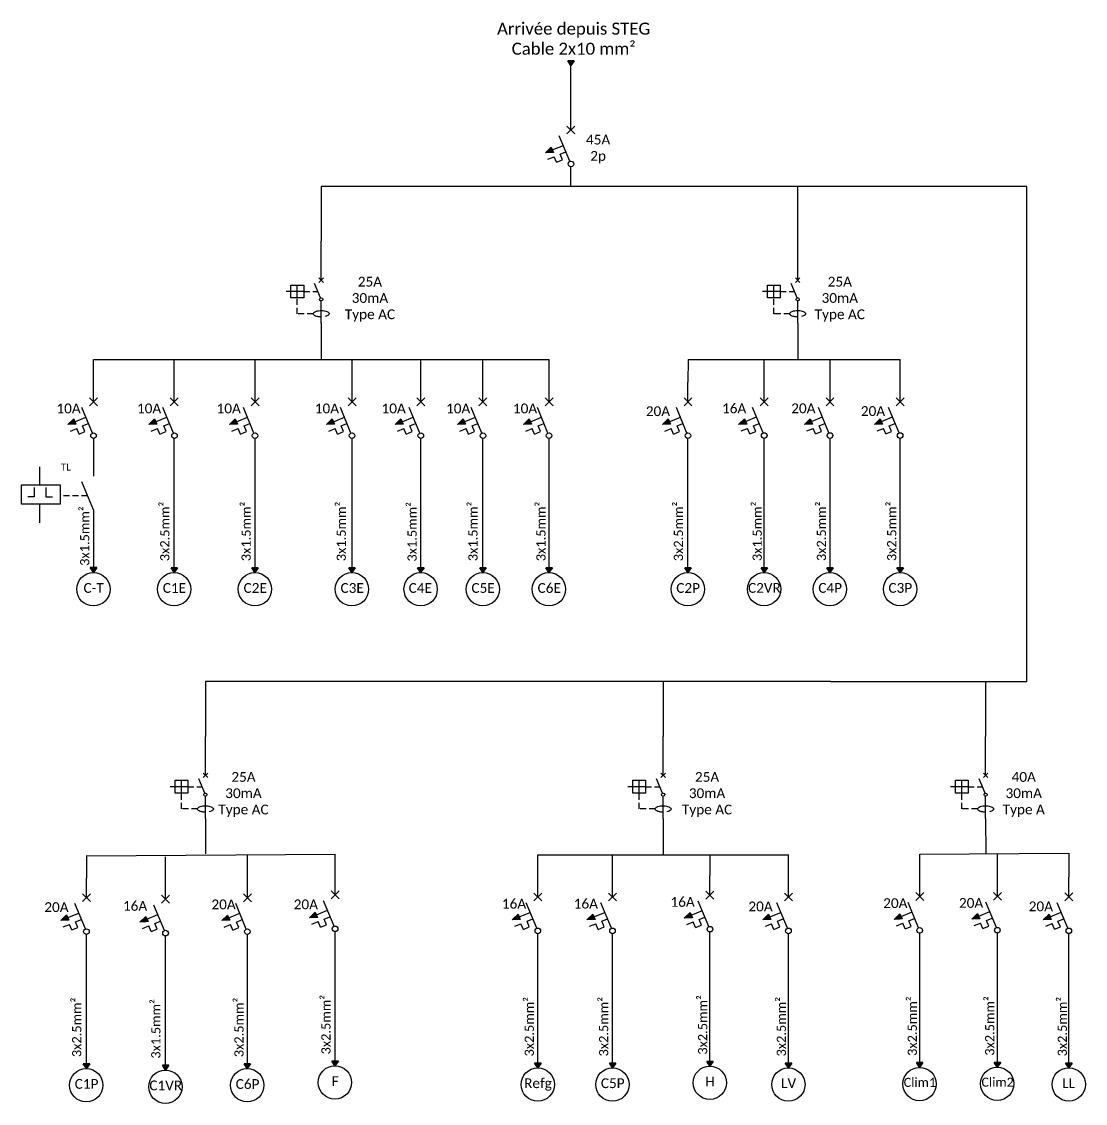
# Model space of a CAD drawing. Header units: millimetres. Extents: x -867 to 700, y 113 to 416.
# Drawn here: x 434.6 to 699.7, y 112.9 to 382.5 of the extents above; entities that cross this region are included whole.
import ezdxf

# ---------------------------------------------------------------- set-up
doc = ezdxf.new("R2010")
doc.units = ezdxf.units.MM
doc.header["$LTSCALE"] = 6
doc.linetypes.add('HIDDEN', pattern=[0.375, 0.25, -0.125])
doc.layers.add('07', color=7, linetype='Continuous')
doc.layers.add('SYMBOLES', color=7, linetype='Continuous')
doc.styles.add('style1', font='calibri.ttf')

# ---------------------------------------------------------------- blocks, each defined once
blk = doc.blocks.new('*U110')
at = {"layer": 'SYMBOLES', "linetype": 'Continuous'}
for p, q in [((3229.1776, 1069.7375), (3229.1998, 1069.7473)), ((3229.2016, 1069.7128), (3229.1776, 1069.7375)), ((3229.1998, 1069.7473), (3229.2003, 1069.7375)), ((3229.2003, 1069.7375), (3229.2016, 1069.7128))]:
    blk.add_line(p, q, dxfattribs=at)
at = {"layer": 'SYMBOLES', "linetype": 'Continuous', "extrusion": (0, 0, -1)}
for points in [[(-3229.1998, 1069.7473), (-3229.2003, 1069.7375), (-3229.1776, 1069.7375)], [(-3229.1776, 1069.7375), (-3229.2003, 1069.7375), (-3229.2016, 1069.7128)]]:
    blk.add_solid(points, dxfattribs=at)
blk = doc.blocks.new('*U108')
at = {"layer": 'SYMBOLES', "linetype": 'Continuous'}
for p, q in [((3229.1776, 1069.7375), (3229.1998, 1069.7473)), ((3229.2016, 1069.7128), (3229.1776, 1069.7375)), ((3229.1998, 1069.7473), (3229.2003, 1069.7375)), ((3229.2003, 1069.7375), (3229.2016, 1069.7128))]:
    blk.add_line(p, q, dxfattribs=at)
at = {"layer": 'SYMBOLES', "linetype": 'Continuous', "extrusion": (0, 0, -1)}
for points in [[(-3229.1998, 1069.7473), (-3229.2003, 1069.7375), (-3229.1776, 1069.7375)], [(-3229.1776, 1069.7375), (-3229.2003, 1069.7375), (-3229.2016, 1069.7128)]]:
    blk.add_solid(points, dxfattribs=at)

msp = doc.modelspace()

# ---------------------------------------------------------------- hatches: boundary and pattern name
at = {"layer": '07'}
h = msp.add_hatch(color=256, dxfattribs=at)
h.dxf.hatch_style = 1
h.paths.add_polyline_path([(572.35, 372.72), (570.74, 372.72), (571.51, 371.53)])
h = msp.add_hatch(color=256, dxfattribs=at)
h.dxf.hatch_style = 1
h.paths.add_polyline_path([(452.51, 245.22), (453.36, 246.41), (451.75, 246.41)])
h = msp.add_hatch(color=256, dxfattribs=at)
h.dxf.hatch_style = 1
h.paths.add_polyline_path([(472.64, 245.16), (473.48, 246.34), (471.87, 246.34)])
h = msp.add_hatch(color=256, dxfattribs=at)
h.dxf.hatch_style = 1
h.paths.add_polyline_path([(492.77, 245.16), (493.61, 246.34), (492, 246.34)])
h = msp.add_hatch(color=256, dxfattribs=at)
h.dxf.hatch_style = 1
h.paths.add_polyline_path([(516.93, 245.16), (517.78, 246.34), (516.17, 246.34)])
h = msp.add_hatch(color=256, dxfattribs=at)
h.dxf.hatch_style = 1
h.paths.add_polyline_path([(534.06, 245.16), (534.91, 246.34), (533.29, 246.34)])
h = msp.add_hatch(color=256, dxfattribs=at)
h.dxf.hatch_style = 1
h.paths.add_polyline_path([(549.55, 245.16), (550.4, 246.34), (548.79, 246.34)])
h = msp.add_hatch(color=256, dxfattribs=at)
h.dxf.hatch_style = 1
h.paths.add_polyline_path([(566.03, 245.16), (566.88, 246.34), (565.27, 246.34)])
h = msp.add_hatch(color=256, dxfattribs=at)
h.dxf.hatch_style = 1
h.paths.add_polyline_path([(600.64, 245.16), (601.49, 246.34), (599.87, 246.34)])
h = msp.add_hatch(color=256, dxfattribs=at)
h.dxf.hatch_style = 1
h.paths.add_polyline_path([(619.64, 245.18), (620.48, 246.37), (618.87, 246.37)])
h = msp.add_hatch(color=256, dxfattribs=at)
h.dxf.hatch_style = 1
h.paths.add_polyline_path([(636.04, 245.18), (636.88, 246.37), (635.27, 246.37)])
h = msp.add_hatch(color=256, dxfattribs=at)
h.dxf.hatch_style = 1
h.paths.add_polyline_path([(653.51, 245.18), (654.36, 246.37), (652.74, 246.37)])
h = msp.add_hatch(color=256, dxfattribs=at)
h.dxf.hatch_style = 1
h.paths.add_polyline_path([(450.76, 121.56), (451.6, 122.74), (449.99, 122.74)])
h = msp.add_hatch(color=256, dxfattribs=at)
h.dxf.hatch_style = 1
h.paths.add_polyline_path([(470.47, 121.18), (471.31, 122.37), (469.7, 122.37)])
h = msp.add_hatch(color=256, dxfattribs=at)
h.dxf.hatch_style = 1
h.paths.add_polyline_path([(490.86, 121.53), (491.7, 122.72), (490.09, 122.72)])
h = msp.add_hatch(color=256, dxfattribs=at)
h.dxf.hatch_style = 1
h.paths.add_polyline_path([(512.71, 122.24), (513.56, 123.43), (511.94, 123.43)])
h = msp.add_hatch(color=256, dxfattribs=at)
h.dxf.hatch_style = 1
h.paths.add_polyline_path([(563.23, 121.72), (564.07, 122.91), (562.46, 122.91)])
h = msp.add_hatch(color=256, dxfattribs=at)
h.dxf.hatch_style = 1
h.paths.add_polyline_path([(581.85, 121.72), (582.69, 122.91), (581.08, 122.91)])
h = msp.add_hatch(color=256, dxfattribs=at)
h.dxf.hatch_style = 1
h.paths.add_polyline_path([(606.11, 122.17), (606.96, 123.35), (605.35, 123.35)])
h = msp.add_hatch(color=256, dxfattribs=at)
h.dxf.hatch_style = 1
h.paths.add_polyline_path([(625.68, 121.72), (626.52, 122.91), (624.91, 122.91)])
h = msp.add_hatch(color=256, dxfattribs=at)
h.dxf.hatch_style = 1
h.paths.add_polyline_path([(658.39, 121.85), (659.23, 123.04), (657.62, 123.04)])
h = msp.add_hatch(color=256, dxfattribs=at)
h.dxf.hatch_style = 1
h.paths.add_polyline_path([(677.75, 121.9), (678.59, 123.09), (676.98, 123.09)])
h = msp.add_hatch(color=256, dxfattribs=at)
h.dxf.hatch_style = 1
h.paths.add_polyline_path([(695.54, 121.75), (696.39, 122.93), (694.78, 122.93)])

# ---------------------------------------------------------------- linework, layer by layer
for p, q in [((572.35, 372.72), (570.74, 372.72)), ((571.51, 371.53), (570.74, 372.72)), ((571.51, 372.72), (572.35, 372.72)), ((572.35, 372.72), (571.51, 371.53)), ((571.51, 360.36), (571.51, 371.53)), ((577.78, 341.43), (509.29, 341.43)), ((509.29, 341.43), (509.29, 327.75)), ((612.21, 341.43), (577.78, 341.43)), ((628.01, 327.75), (628.01, 341.43)), ((509.29, 307.3), (509.3, 301.05)), ((628.01, 307.3), (628.02, 301.05)), ((509.3, 301.05), (509.3, 298.27)), ((628.02, 301.05), (628.02, 298.27)), ((452.54, 298.27), (566.06, 298.27)), ((452.54, 292.63), (452.54, 298.27)), ((472.66, 292.63), (472.66, 298.27)), ((492.79, 292.63), (492.79, 298.27)), ((516.96, 292.63), (516.96, 298.27)), ((534.09, 292.63), (534.09, 298.27)), ((549.58, 292.63), (549.58, 298.27)), ((566.06, 292.63), (566.06, 298.27)), ((600.68, 298.27), (600.67, 292.63)), ((600.68, 298.27), (653.54, 298.27)), ((619.67, 292.65), (619.67, 298.29)), ((636.06, 292.65), (636.06, 298.29)), ((653.54, 292.65), (653.54, 298.29)), ((452.54, 278.59), (452.54, 269.22)), ((439.12, 271.51), (439.12, 267.04)), ((437.74, 266.35), (437.74, 264.03)), ((440.68, 266.35), (440.68, 264.03)), ((437.74, 264.03), (436.18, 264.03)), ((439.12, 262.21), (439.12, 257.54)), ((440.68, 264.03), (442.33, 264.03)), ((452.54, 260.78), (452.54, 246.42)), ((453.36, 246.41), (451.75, 246.41)), ((452.51, 245.22), (451.75, 246.41)), ((452.51, 246.41), (453.36, 246.41)), ((453.36, 246.41), (452.51, 245.22)), ((473.48, 246.34), (471.87, 246.34)), ((472.64, 245.16), (471.87, 246.34)), ((472.64, 246.34), (473.48, 246.34)), ((473.48, 246.34), (472.64, 245.16)), ((493.61, 246.34), (492, 246.34)), ((492.77, 245.16), (492, 246.34)), ((492.77, 246.34), (493.61, 246.34)), ((493.61, 246.34), (492.77, 245.16)), ((517.78, 246.34), (516.17, 246.34)), ((516.93, 245.16), (516.17, 246.34)), ((516.93, 246.34), (517.78, 246.34)), ((517.78, 246.34), (516.93, 245.16)), ((534.91, 246.34), (533.29, 246.34)), ((534.06, 245.16), (533.29, 246.34)), ((534.06, 246.34), (534.91, 246.34)), ((534.91, 246.34), (534.06, 245.16)), ((550.4, 246.34), (548.79, 246.34)), ((549.55, 245.16), (548.79, 246.34)), ((549.55, 246.34), (550.4, 246.34)), ((550.4, 246.34), (549.55, 245.16)), ((566.88, 246.34), (565.27, 246.34)), ((566.03, 245.16), (565.27, 246.34)), ((566.03, 246.34), (566.88, 246.34)), ((566.88, 246.34), (566.03, 245.16)), ((601.49, 246.34), (599.87, 246.34)), ((600.64, 245.16), (599.87, 246.34)), ((600.64, 246.34), (601.49, 246.34)), ((601.49, 246.34), (600.64, 245.16)), ((620.48, 246.37), (618.87, 246.37)), ((619.64, 245.18), (618.87, 246.37)), ((619.64, 246.37), (620.48, 246.37)), ((620.48, 246.37), (619.64, 245.18)), ((636.88, 246.37), (635.27, 246.37)), ((636.04, 245.18), (635.27, 246.37)), ((636.04, 246.37), (636.88, 246.37)), ((636.88, 246.37), (636.04, 245.18)), ((654.36, 246.37), (652.74, 246.37)), ((653.51, 245.18), (652.74, 246.37)), ((653.51, 246.37), (654.36, 246.37)), ((654.36, 246.37), (653.51, 245.18)), ((480.42, 218), (480.42, 204.32)), ((594.47, 218), (594.47, 204.32)), ((674.84, 218), (674.84, 204.32)), ((480.42, 183.86), (480.44, 177.62)), ((594.47, 183.86), (594.48, 177.62)), ((674.84, 183.86), (674.91, 175.09)), ((480.44, 177.62), (480.43, 175.11)), ((594.48, 177.62), (594.48, 174.84)), ((658.41, 174.96), (695.59, 175.26)), ((695.59, 175.26), (695.57, 169.22)), ((450.8, 174.67), (450.78, 169.03)), ((450.8, 174.6), (512.74, 174.99)), ((470.49, 168.65), (470.49, 174.29)), ((490.89, 169), (490.89, 174.64)), ((512.74, 169.71), (512.74, 174.99)), ((563.26, 174.84), (625.71, 174.84)), ((563.26, 169.2), (563.26, 174.84)), ((581.87, 169.2), (581.87, 174.84)), ((606.15, 174.84), (606.14, 169.64)), ((625.71, 169.2), (625.71, 174.84)), ((658.41, 169.32), (658.41, 174.96)), ((677.77, 169.37), (677.77, 175.01)), ((451.6, 122.74), (449.99, 122.74)), ((450.76, 121.56), (449.99, 122.74)), ((450.76, 122.74), (451.6, 122.74)), ((451.6, 122.74), (450.76, 121.56)), ((471.31, 122.37), (469.7, 122.37)), ((470.47, 121.18), (469.7, 122.37)), ((470.47, 122.37), (471.31, 122.37)), ((471.31, 122.37), (470.47, 121.18)), ((491.7, 122.72), (490.09, 122.72)), ((490.86, 121.53), (490.09, 122.72)), ((490.86, 122.72), (491.7, 122.72)), ((491.7, 122.72), (490.86, 121.53)), ((513.56, 123.43), (511.94, 123.43)), ((512.71, 122.24), (511.94, 123.43)), ((512.71, 123.43), (513.56, 123.43)), ((513.56, 123.43), (512.71, 122.24)), ((564.07, 122.91), (562.46, 122.91)), ((563.23, 121.72), (562.46, 122.91)), ((563.23, 122.91), (564.07, 122.91)), ((564.07, 122.91), (563.23, 121.72)), ((582.69, 122.91), (581.08, 122.91)), ((581.85, 121.72), (581.08, 122.91)), ((581.85, 122.91), (582.69, 122.91)), ((582.69, 122.91), (581.85, 121.72)), ((606.96, 123.35), (605.35, 123.35)), ((606.11, 122.17), (605.35, 123.35)), ((606.11, 123.35), (606.96, 123.35)), ((606.96, 123.35), (606.11, 122.17)), ((626.52, 122.91), (624.91, 122.91)), ((625.68, 121.72), (624.91, 122.91)), ((625.68, 122.91), (626.52, 122.91)), ((626.52, 122.91), (625.68, 121.72)), ((659.23, 123.04), (657.62, 123.04)), ((658.39, 121.85), (657.62, 123.04)), ((658.39, 123.04), (659.23, 123.04)), ((659.23, 123.04), (658.39, 121.85)), ((678.59, 123.09), (676.98, 123.09)), ((677.75, 121.9), (676.98, 123.09)), ((677.75, 123.09), (678.59, 123.09)), ((678.59, 123.09), (677.75, 121.9)), ((696.39, 122.93), (694.78, 122.93)), ((695.54, 121.75), (694.78, 122.93)), ((695.54, 122.93), (696.39, 122.93)), ((696.39, 122.93), (695.54, 121.75))]:
    msp.add_line(p, q, dxfattribs=at)
for points in [[(636.2, 218), (685.09, 218), (685.09, 341.43), (612.21, 341.43)], [(636.2, 218), (480.42, 218)]]:
    msp.add_lwpolyline(points, dxfattribs=at)
msp.add_lwpolyline([(434.64, 267.04), (444.26, 267.04), (444.26, 262.21), (434.64, 262.21)], close=True, dxfattribs=at)
for centre in [(452.51, 241.01), (472.63, 241), (492.76, 241), (516.93, 241), (534.06, 241), (549.55, 241), (566.03, 241), (600.64, 241), (619.64, 241.03), (636.03, 241.03), (653.51, 241.03), (450.75, 117.4), (490.86, 117.38), (512.71, 118.09), (563.23, 117.57), (581.84, 117.57), (606.11, 118.01), (625.68, 117.57), (658.38, 117.7), (677.74, 117.75), (695.54, 117.6), (470.46, 117.03)]:
    msp.add_circle(centre, 4.15, dxfattribs=at)
at = {"layer": 'SYMBOLES'}
for p, q in [((571.51, 355.47), (571.51, 360.36)), ((572.5, 354.48), (570.52, 356.46)), ((570.52, 354.48), (572.5, 356.46)), ((571.24, 347.67), (568.61, 354.01)), ((565.13, 349.78), (566.57, 351.18)), ((566.57, 351.18), (567.14, 349.88)), ((566.86, 350.51), (569.62, 351.65)), ((567.14, 349.88), (565.13, 349.78)), ((565.75, 348.17), (567.32, 348.82)), ((567.9, 347.42), (567.32, 348.82)), ((567.9, 347.42), (569.39, 348.04)), ((568.81, 349.44), (570.23, 350.03)), ((569.39, 348.04), (568.81, 349.44)), ((571.51, 341.43), (571.51, 346.33)), ((509.29, 318.06), (509.29, 327.75)), ((628.01, 318.06), (628.01, 327.75)), ((508.72, 317.5), (509.85, 318.62)), ((509.85, 317.5), (508.72, 318.62)), ((627.45, 317.5), (628.57, 318.62)), ((628.57, 317.5), (627.45, 318.62)), ((501.73, 313.65), (501.73, 316.83)), ((501.73, 316.83), (504.91, 316.83)), ((503.32, 313.65), (503.32, 316.83)), ((504.91, 316.83), (504.91, 313.65)), ((509.13, 313.62), (507.64, 317.23)), ((620.46, 313.65), (620.46, 316.83)), ((620.46, 316.83), (623.64, 316.83)), ((622.05, 313.65), (622.05, 316.83)), ((623.64, 316.83), (623.64, 313.65)), ((627.86, 313.62), (626.36, 317.23)), ((501.73, 315.24), (500.54, 315.24)), ((504.91, 315.24), (501.73, 315.24)), ((504.91, 313.65), (501.73, 313.65)), ((509.29, 307.3), (509.29, 312.86)), ((620.46, 315.24), (619.26, 315.24)), ((623.64, 315.24), (620.46, 315.24)), ((623.64, 313.65), (620.46, 313.65)), ((628.01, 307.3), (628.01, 312.86)), ((507.47, 309.99), (507.67, 310.13)), ((507.67, 310.13), (507.94, 310.27)), ((507.94, 310.27), (508.28, 310.37)), ((508.28, 310.37), (508.61, 310.43)), ((508.61, 310.43), (509.03, 310.47)), ((509.03, 310.47), (509.29, 310.46)), ((509.29, 310.46), (509.59, 310.47)), ((509.59, 310.47), (509.8, 310.45)), ((509.8, 310.45), (510.13, 310.4)), ((510.13, 310.4), (510.41, 310.34)), ((510.41, 310.34), (510.69, 310.24)), ((510.69, 310.24), (510.9, 310.14)), ((510.9, 310.14), (511.09, 310.01)), ((626.19, 309.99), (626.39, 310.13)), ((626.39, 310.13), (626.66, 310.27)), ((626.66, 310.27), (627, 310.37)), ((627, 310.37), (627.33, 310.43)), ((627.33, 310.43), (627.75, 310.47)), ((627.75, 310.47), (628.01, 310.46)), ((628.01, 310.46), (628.31, 310.47)), ((628.31, 310.47), (628.52, 310.45)), ((628.52, 310.45), (628.85, 310.4)), ((628.85, 310.4), (629.14, 310.34)), ((629.14, 310.34), (629.41, 310.24)), ((629.41, 310.24), (629.62, 310.14)), ((629.62, 310.14), (629.81, 310.01)), ((507.3, 309.68), (507.33, 309.84)), ((507.34, 309.51), (507.3, 309.68)), ((507.33, 309.84), (507.47, 309.99)), ((507.46, 309.37), (507.34, 309.51)), ((507.58, 309.28), (507.46, 309.37)), ((507.74, 309.19), (507.58, 309.28)), ((507.95, 309.09), (507.74, 309.19)), ((508.15, 309.03), (507.95, 309.09)), ((508.38, 308.97), (508.15, 309.03)), ((508.59, 308.94), (508.38, 308.97)), ((508.75, 308.91), (508.59, 308.94)), ((508.91, 308.9), (508.75, 308.91)), ((509.13, 308.89), (508.91, 308.9)), ((510.52, 309.06), (510.23, 308.98)), ((510.71, 309.13), (510.52, 309.06)), ((510.9, 309.22), (510.71, 309.13)), ((511.1, 309.36), (510.9, 309.22)), ((511.09, 310.01), (511.23, 309.85)), ((511.21, 309.48), (511.1, 309.36)), ((511.27, 309.62), (511.21, 309.48)), ((511.23, 309.85), (511.27, 309.73)), ((511.27, 309.73), (511.27, 309.62)), ((626.02, 309.68), (626.06, 309.84)), ((626.06, 309.51), (626.02, 309.68)), ((626.06, 309.84), (626.19, 309.99)), ((626.18, 309.37), (626.06, 309.51)), ((626.3, 309.28), (626.18, 309.37)), ((626.46, 309.19), (626.3, 309.28)), ((626.67, 309.09), (626.46, 309.19)), ((626.87, 309.03), (626.67, 309.09)), ((627.1, 308.97), (626.87, 309.03)), ((627.31, 308.94), (627.1, 308.97)), ((627.48, 308.91), (627.31, 308.94)), ((627.64, 308.9), (627.48, 308.91)), ((627.86, 308.89), (627.64, 308.9)), ((629.24, 309.06), (628.95, 308.98)), ((629.43, 309.13), (629.24, 309.06)), ((629.62, 309.22), (629.43, 309.13)), ((629.82, 309.36), (629.62, 309.22)), ((629.81, 310.01), (629.95, 309.85)), ((629.94, 309.48), (629.82, 309.36)), ((629.99, 309.62), (629.94, 309.48)), ((629.95, 309.85), (629.99, 309.73)), ((629.99, 309.73), (629.99, 309.62)), ((452.54, 287.74), (452.54, 292.63)), ((472.66, 287.74), (472.66, 292.63)), ((492.79, 287.74), (492.79, 292.63)), ((516.96, 287.74), (516.96, 292.63)), ((534.09, 287.74), (534.09, 292.63)), ((549.58, 287.74), (549.58, 292.63)), ((566.06, 287.74), (566.06, 292.63)), ((600.67, 287.74), (600.67, 292.63)), ((619.67, 287.76), (619.67, 292.65)), ((636.06, 287.76), (636.06, 292.65)), ((653.54, 287.76), (653.54, 292.65)), ((453.53, 286.75), (451.55, 288.73)), ((451.55, 286.75), (453.53, 288.73)), ((473.65, 286.75), (471.68, 288.73)), ((471.68, 286.75), (473.65, 288.73)), ((493.78, 286.75), (491.81, 288.73)), ((491.81, 286.75), (493.78, 288.73)), ((517.95, 286.75), (515.97, 288.73)), ((515.97, 286.75), (517.95, 288.73)), ((535.08, 286.75), (533.1, 288.73)), ((533.1, 286.75), (535.08, 288.73)), ((550.57, 286.75), (548.59, 288.73)), ((548.59, 286.75), (550.57, 288.73)), ((567.05, 286.75), (565.07, 288.73)), ((565.07, 286.75), (567.05, 288.73)), ((601.66, 286.75), (599.68, 288.73)), ((599.68, 286.75), (601.66, 288.73)), ((620.65, 286.77), (618.68, 288.75)), ((618.68, 286.77), (620.65, 288.75)), ((637.05, 286.77), (635.07, 288.75)), ((635.07, 286.77), (637.05, 288.75)), ((654.53, 286.77), (652.55, 288.75)), ((652.55, 286.77), (654.53, 288.75)), ((452.27, 279.94), (449.65, 286.28)), ((472.46, 279.94), (469.83, 286.28)), ((492.53, 279.94), (489.9, 286.28)), ((516.69, 279.94), (514.07, 286.28)), ((533.82, 279.94), (531.19, 286.28)), ((549.31, 279.94), (546.68, 286.28)), ((565.79, 279.94), (563.17, 286.28)), ((600.4, 279.94), (597.77, 286.28)), ((619.4, 279.96), (616.77, 286.31)), ((635.79, 279.96), (633.17, 286.31)), ((653.27, 279.96), (650.64, 286.31)), ((446.17, 282.05), (447.6, 283.45)), ((447.6, 283.45), (448.17, 282.15)), ((447.9, 282.78), (450.65, 283.92)), ((466.29, 282.05), (467.73, 283.45)), ((467.73, 283.45), (468.3, 282.15)), ((468.02, 282.78), (470.78, 283.92)), ((486.42, 282.05), (487.86, 283.45)), ((487.86, 283.45), (488.43, 282.15)), ((488.15, 282.78), (490.91, 283.92)), ((510.59, 282.05), (512.02, 283.45)), ((512.02, 283.45), (512.59, 282.15)), ((512.32, 282.78), (515.07, 283.92)), ((527.71, 282.05), (529.15, 283.45)), ((529.15, 283.45), (529.72, 282.15)), ((529.44, 282.78), (532.2, 283.92)), ((543.21, 282.05), (544.64, 283.45)), ((544.64, 283.45), (545.21, 282.15)), ((544.93, 282.78), (547.69, 283.92)), ((559.69, 282.05), (561.12, 283.45)), ((561.12, 283.45), (561.69, 282.15)), ((561.42, 282.78), (564.17, 283.92)), ((594.29, 282.05), (595.73, 283.45)), ((595.73, 283.45), (596.3, 282.15)), ((596.02, 282.78), (598.78, 283.92)), ((613.29, 282.07), (614.73, 283.47)), ((614.73, 283.47), (615.3, 282.18)), ((615.02, 282.81), (617.78, 283.95)), ((629.69, 282.07), (631.12, 283.47)), ((631.12, 283.47), (631.69, 282.18)), ((631.42, 282.81), (634.17, 283.95)), ((647.16, 282.07), (648.6, 283.47)), ((648.6, 283.47), (649.17, 282.18)), ((648.89, 282.81), (651.65, 283.95)), ((448.17, 282.15), (446.17, 282.05)), ((446.78, 280.44), (448.35, 281.09)), ((448.93, 279.69), (448.35, 281.09)), ((449.84, 281.71), (451.26, 282.3)), ((450.42, 280.31), (449.84, 281.71)), ((468.3, 282.15), (466.29, 282.05)), ((466.91, 280.44), (468.47, 281.09)), ((469.05, 279.69), (468.47, 281.09)), ((470.03, 281.71), (471.45, 282.3)), ((470.61, 280.31), (470.03, 281.71)), ((488.43, 282.15), (486.42, 282.05)), ((487.04, 280.44), (488.6, 281.09)), ((489.18, 279.69), (488.6, 281.09)), ((490.1, 281.71), (491.52, 282.3)), ((490.68, 280.31), (490.1, 281.71)), ((512.59, 282.15), (510.59, 282.05)), ((511.2, 280.44), (512.77, 281.09)), ((513.35, 279.69), (512.77, 281.09)), ((514.26, 281.71), (515.69, 282.3)), ((514.85, 280.31), (514.26, 281.71)), ((529.72, 282.15), (527.71, 282.05)), ((528.33, 280.44), (529.9, 281.09)), ((530.48, 279.69), (529.9, 281.09)), ((531.39, 281.71), (532.81, 282.3)), ((531.97, 280.31), (531.39, 281.71)), ((545.21, 282.15), (543.21, 282.05)), ((543.82, 280.44), (545.39, 281.09)), ((545.97, 279.69), (545.39, 281.09)), ((546.88, 281.71), (548.3, 282.3)), ((547.46, 280.31), (546.88, 281.71)), ((561.69, 282.15), (559.69, 282.05)), ((560.3, 280.44), (561.87, 281.09)), ((562.45, 279.69), (561.87, 281.09)), ((563.36, 281.71), (564.79, 282.3)), ((563.95, 280.31), (563.36, 281.71)), ((596.3, 282.15), (594.29, 282.05)), ((594.91, 280.44), (596.48, 281.09)), ((597.06, 279.69), (596.48, 281.09)), ((597.97, 281.71), (599.39, 282.3)), ((598.55, 280.31), (597.97, 281.71)), ((615.3, 282.18), (613.29, 282.07)), ((613.91, 280.47), (615.47, 281.12)), ((616.06, 279.71), (615.47, 281.12)), ((616.97, 281.73), (618.39, 282.32)), ((617.55, 280.33), (616.97, 281.73)), ((631.69, 282.18), (629.69, 282.07)), ((630.3, 280.47), (631.87, 281.12)), ((632.45, 279.71), (631.87, 281.12)), ((633.36, 281.73), (634.79, 282.32)), ((633.95, 280.33), (633.36, 281.73)), ((649.17, 282.18), (647.16, 282.07)), ((647.78, 280.47), (649.35, 281.12)), ((649.93, 279.71), (649.35, 281.12)), ((650.84, 281.73), (652.26, 282.32)), ((651.42, 280.33), (650.84, 281.73)), ((448.93, 279.69), (450.42, 280.31)), ((469.05, 279.69), (470.55, 280.31)), ((472.66, 245.17), (472.66, 278.59)), ((489.18, 279.69), (490.68, 280.31)), ((492.79, 245.17), (492.79, 278.59)), ((513.35, 279.69), (514.85, 280.31)), ((516.96, 245.17), (516.96, 278.59)), ((530.48, 279.69), (531.97, 280.31)), ((534.09, 245.17), (534.09, 278.59)), ((545.97, 279.69), (547.46, 280.31)), ((549.58, 245.17), (549.58, 278.59)), ((562.45, 279.69), (563.95, 280.31)), ((566.06, 245.17), (566.06, 278.59)), ((597.06, 279.69), (598.55, 280.31)), ((600.67, 245.17), (600.67, 278.59)), ((616.06, 279.71), (617.55, 280.33)), ((619.67, 245.2), (619.67, 278.62)), ((632.45, 279.71), (633.95, 280.33)), ((636.06, 245.2), (636.06, 278.62)), ((649.93, 279.71), (651.42, 280.33)), ((653.54, 245.2), (653.54, 278.62)), ((452.54, 260.78), (449.65, 267.77)), ((480.42, 194.63), (480.42, 204.32)), ((594.47, 194.63), (594.47, 204.32)), ((674.84, 194.63), (674.84, 204.32)), ((479.86, 194.06), (480.99, 195.19)), ((480.99, 194.06), (479.86, 195.19)), ((593.9, 194.06), (595.03, 195.19)), ((595.03, 194.06), (593.9, 195.19)), ((674.28, 194.06), (675.4, 195.19)), ((675.4, 194.06), (674.28, 195.19)), ((472.87, 191.81), (471.68, 191.81)), ((472.87, 190.22), (472.87, 193.4)), ((472.87, 193.4), (476.05, 193.4)), ((476.05, 191.81), (472.87, 191.81)), ((474.46, 190.22), (474.46, 193.4)), ((476.05, 193.4), (476.05, 190.22)), ((480.27, 190.19), (478.78, 193.8)), ((586.92, 191.81), (585.72, 191.81)), ((586.92, 190.22), (586.92, 193.4)), ((586.92, 193.4), (590.09, 193.4)), ((590.09, 191.81), (586.92, 191.81)), ((588.5, 190.22), (588.5, 193.4)), ((590.09, 193.4), (590.09, 190.22)), ((594.31, 190.19), (592.82, 193.8)), ((667.29, 191.81), (666.09, 191.81)), ((667.29, 190.22), (667.29, 193.4)), ((667.29, 193.4), (670.47, 193.4)), ((670.47, 191.81), (667.29, 191.81)), ((668.88, 190.22), (668.88, 193.4)), ((670.47, 193.4), (670.47, 190.22)), ((674.69, 190.19), (673.19, 193.8)), ((476.05, 190.22), (472.87, 190.22)), ((480.42, 183.86), (480.42, 189.43)), ((590.09, 190.22), (586.92, 190.22)), ((594.47, 183.86), (594.47, 189.43)), ((670.47, 190.22), (667.29, 190.22)), ((674.84, 183.86), (674.84, 189.43)), ((478.44, 186.25), (478.47, 186.4)), ((478.48, 186.08), (478.44, 186.24)), ((478.47, 186.4), (478.61, 186.56)), ((478.6, 185.94), (478.48, 186.08)), ((478.61, 186.56), (478.8, 186.7)), ((478.8, 186.7), (479.08, 186.83)), ((479.08, 186.83), (479.42, 186.94)), ((479.42, 186.94), (479.75, 187)), ((479.75, 187), (480.17, 187.04)), ((480.17, 187.04), (480.42, 187.03)), ((480.42, 187.03), (480.72, 187.03)), ((480.72, 187.03), (480.93, 187.02)), ((480.93, 187.02), (481.27, 186.97)), ((481.27, 186.97), (481.55, 186.9)), ((481.55, 186.9), (481.83, 186.81)), ((481.83, 186.81), (482.04, 186.71)), ((482.04, 186.71), (482.22, 186.57)), ((482.22, 186.57), (482.37, 186.42)), ((482.35, 186.05), (482.23, 185.93)), ((482.41, 186.19), (482.35, 186.05)), ((482.37, 186.42), (482.41, 186.29)), ((482.41, 186.29), (482.41, 186.19)), ((592.48, 186.25), (592.51, 186.4)), ((592.52, 186.08), (592.48, 186.24)), ((592.51, 186.4), (592.65, 186.56)), ((592.64, 185.94), (592.52, 186.08)), ((592.65, 186.56), (592.85, 186.7)), ((592.85, 186.7), (593.12, 186.83)), ((593.12, 186.83), (593.46, 186.94)), ((593.46, 186.94), (593.79, 187)), ((593.79, 187), (594.21, 187.04)), ((594.21, 187.04), (594.47, 187.03)), ((594.47, 187.03), (594.77, 187.03)), ((594.77, 187.03), (594.98, 187.02)), ((594.98, 187.02), (595.31, 186.97)), ((595.31, 186.97), (595.59, 186.9)), ((595.59, 186.9), (595.87, 186.81)), ((595.87, 186.81), (596.08, 186.71)), ((596.08, 186.71), (596.27, 186.57)), ((596.27, 186.57), (596.41, 186.42)), ((596.39, 186.05), (596.28, 185.93)), ((596.45, 186.19), (596.39, 186.05)), ((596.41, 186.42), (596.45, 186.29)), ((596.45, 186.29), (596.45, 186.19)), ((672.85, 186.25), (672.89, 186.4)), ((672.89, 186.08), (672.85, 186.24)), ((672.89, 186.4), (673.02, 186.56)), ((673.01, 185.94), (672.89, 186.08)), ((673.02, 186.56), (673.22, 186.7)), ((673.22, 186.7), (673.49, 186.83)), ((673.49, 186.83), (673.83, 186.94)), ((673.83, 186.94), (674.16, 187)), ((674.16, 187), (674.58, 187.04)), ((674.58, 187.04), (674.84, 187.03)), ((674.84, 187.03), (675.14, 187.03)), ((675.14, 187.03), (675.35, 187.02)), ((675.35, 187.02), (675.68, 186.97)), ((675.68, 186.97), (675.97, 186.9)), ((675.97, 186.9), (676.24, 186.81)), ((676.24, 186.81), (676.45, 186.71)), ((676.45, 186.71), (676.64, 186.57)), ((676.64, 186.57), (676.78, 186.42)), ((676.76, 186.05), (676.65, 185.93)), ((676.82, 186.19), (676.76, 186.05)), ((676.78, 186.42), (676.82, 186.29)), ((676.82, 186.29), (676.82, 186.19)), ((478.72, 185.85), (478.6, 185.94)), ((478.87, 185.75), (478.72, 185.85)), ((479.09, 185.66), (478.87, 185.75)), ((479.28, 185.59), (479.09, 185.66)), ((479.51, 185.54), (479.28, 185.59)), ((479.72, 185.5), (479.51, 185.54)), ((479.89, 185.48), (479.72, 185.5)), ((480.05, 185.47), (479.89, 185.48)), ((480.27, 185.46), (480.05, 185.47)), ((481.66, 185.62), (481.36, 185.54)), ((481.85, 185.69), (481.66, 185.62)), ((482.04, 185.79), (481.85, 185.69)), ((482.23, 185.93), (482.04, 185.79)), ((592.76, 185.85), (592.64, 185.94)), ((592.92, 185.75), (592.76, 185.85)), ((593.13, 185.66), (592.92, 185.75)), ((593.33, 185.59), (593.13, 185.66)), ((593.56, 185.54), (593.33, 185.59)), ((593.77, 185.5), (593.56, 185.54)), ((593.93, 185.48), (593.77, 185.5)), ((594.09, 185.47), (593.93, 185.48)), ((594.31, 185.46), (594.09, 185.47)), ((595.7, 185.62), (595.41, 185.54)), ((595.89, 185.69), (595.7, 185.62)), ((596.08, 185.79), (595.89, 185.69)), ((596.28, 185.93), (596.08, 185.79)), ((673.13, 185.85), (673.01, 185.94)), ((673.29, 185.75), (673.13, 185.85)), ((673.5, 185.66), (673.29, 185.75)), ((673.7, 185.59), (673.5, 185.66)), ((673.93, 185.54), (673.7, 185.59)), ((674.14, 185.5), (673.93, 185.54)), ((674.31, 185.48), (674.14, 185.5)), ((674.47, 185.47), (674.31, 185.48)), ((674.69, 185.46), (674.47, 185.47)), ((676.07, 185.62), (675.78, 185.54)), ((676.26, 185.69), (676.07, 185.62)), ((676.45, 185.79), (676.26, 185.69)), ((676.65, 185.93), (676.45, 185.79)), ((450.78, 164.13), (450.78, 169.03)), ((470.49, 163.76), (470.49, 168.65)), ((490.89, 164.11), (490.89, 169)), ((512.74, 164.82), (512.74, 169.71)), ((563.26, 164.3), (563.26, 169.2)), ((581.87, 164.3), (581.87, 169.2)), ((606.14, 164.75), (606.14, 169.64)), ((625.71, 164.3), (625.71, 169.2)), ((658.41, 164.43), (658.41, 169.32)), ((677.77, 164.48), (677.77, 169.37)), ((695.57, 164.33), (695.57, 169.22)), ((451.77, 163.15), (449.79, 165.12)), ((449.79, 163.15), (451.77, 165.12)), ((471.48, 162.77), (469.51, 164.75)), ((469.51, 162.77), (471.48, 164.75)), ((491.87, 163.12), (489.9, 165.1)), ((489.9, 163.12), (491.87, 165.1)), ((513.73, 163.83), (511.75, 165.81)), ((511.75, 163.83), (513.73, 165.81)), ((564.24, 163.32), (562.27, 165.29)), ((562.27, 163.32), (564.24, 165.29)), ((582.86, 163.32), (580.88, 165.29)), ((580.88, 163.32), (582.86, 165.29)), ((607.13, 163.76), (605.15, 165.74)), ((605.15, 163.76), (607.13, 165.74)), ((626.7, 163.32), (624.72, 165.29)), ((624.72, 163.32), (626.7, 165.29)), ((659.4, 163.44), (657.42, 165.42)), ((657.42, 163.44), (659.4, 165.42)), ((678.76, 163.49), (676.78, 165.47)), ((676.78, 163.49), (678.76, 165.47)), ((696.56, 163.34), (694.58, 165.32)), ((694.58, 163.34), (696.56, 165.32)), ((450.52, 156.34), (447.89, 162.68)), ((470.23, 155.96), (467.6, 162.3)), ((490.62, 156.31), (487.99, 162.66)), ((512.47, 157.02), (509.84, 163.36)), ((562.99, 156.51), (560.36, 162.85)), ((581.61, 156.51), (578.98, 162.85)), ((605.87, 156.95), (603.24, 163.29)), ((625.44, 156.51), (622.81, 162.85)), ((658.14, 156.63), (655.52, 162.98)), ((677.51, 156.68), (674.88, 163.03)), ((695.3, 156.53), (692.68, 162.87)), ((444.41, 158.45), (445.85, 159.84)), ((445.85, 159.84), (446.42, 158.55)), ((446.14, 159.18), (448.9, 160.32)), ((464.12, 158.07), (465.56, 159.47)), ((465.56, 159.47), (466.13, 158.17)), ((465.85, 158.8), (468.61, 159.94)), ((484.51, 158.42), (485.95, 159.82)), ((485.95, 159.82), (486.52, 158.53)), ((486.24, 159.16), (489, 160.3)), ((506.36, 159.13), (507.8, 160.53)), ((508.37, 159.23), (506.36, 159.13)), ((507.8, 160.53), (508.37, 159.23)), ((508.09, 159.86), (510.85, 161.01)), ((510.04, 158.79), (511.46, 159.38)), ((558.32, 160.01), (558.89, 158.72)), ((558.61, 159.35), (561.37, 160.49)), ((575.5, 158.62), (576.94, 160.01)), ((576.94, 160.01), (577.51, 158.72)), ((577.23, 159.35), (579.99, 160.49)), ((599.77, 159.06), (601.2, 160.46)), ((601.77, 159.16), (599.77, 159.06)), ((601.2, 160.46), (601.77, 159.16)), ((601.5, 159.79), (604.25, 160.93)), ((603.44, 158.72), (604.86, 159.31)), ((619.33, 158.62), (620.77, 160.01)), ((620.77, 160.01), (621.34, 158.72)), ((621.06, 159.35), (623.82, 160.49)), ((652.04, 158.74), (653.47, 160.14)), ((653.47, 160.14), (654.04, 158.85)), ((653.77, 159.48), (656.52, 160.62)), ((671.4, 158.79), (672.84, 160.19)), ((672.84, 160.19), (673.41, 158.9)), ((673.13, 159.53), (675.89, 160.67)), ((689.2, 158.64), (690.63, 160.04)), ((690.63, 160.04), (691.2, 158.74)), ((690.93, 159.37), (693.68, 160.51)), ((446.42, 158.55), (444.41, 158.45)), ((445.02, 156.84), (446.59, 157.49)), ((447.17, 156.09), (446.59, 157.49)), ((447.17, 156.09), (448.67, 156.7)), ((448.09, 158.11), (449.51, 158.7)), ((448.67, 156.7), (448.09, 158.11)), ((466.13, 158.17), (464.12, 158.07)), ((464.74, 156.46), (466.3, 157.11)), ((466.88, 155.71), (466.3, 157.11)), ((467.8, 157.73), (469.22, 158.32)), ((468.38, 156.33), (467.8, 157.73)), ((486.52, 158.53), (484.51, 158.42)), ((485.13, 156.82), (486.69, 157.46)), ((487.28, 156.06), (486.69, 157.46)), ((487.28, 156.06), (488.77, 156.68)), ((488.19, 158.08), (489.61, 158.67)), ((488.77, 156.68), (488.19, 158.08)), ((506.98, 157.52), (508.55, 158.17)), ((509.13, 156.77), (508.55, 158.17)), ((509.13, 156.77), (510.62, 157.39)), ((510.62, 157.39), (510.04, 158.79)), ((558.89, 158.72), (556.88, 158.62)), ((557.5, 157.01), (559.06, 157.66)), ((559.65, 156.25), (559.06, 157.66)), ((559.65, 156.25), (561.14, 156.87)), ((560.56, 158.28), (561.98, 158.87)), ((561.14, 156.87), (560.56, 158.28)), ((577.51, 158.72), (575.5, 158.62)), ((576.11, 157.01), (577.68, 157.66)), ((578.26, 156.25), (577.68, 157.66)), ((578.26, 156.25), (579.76, 156.87)), ((579.18, 158.28), (580.6, 158.87)), ((579.76, 156.87), (579.18, 158.28)), ((600.38, 157.45), (601.95, 158.1)), ((602.53, 156.7), (601.95, 158.1)), ((602.53, 156.7), (604.02, 157.32)), ((604.02, 157.32), (603.44, 158.72)), ((621.34, 158.72), (619.33, 158.62)), ((619.95, 157.01), (621.52, 157.66)), ((622.1, 156.25), (621.52, 157.66)), ((622.1, 156.25), (623.59, 156.87)), ((623.01, 158.28), (624.43, 158.87)), ((623.59, 156.87), (623.01, 158.28)), ((654.04, 158.85), (652.04, 158.74)), ((652.65, 157.14), (654.22, 157.79)), ((654.8, 156.38), (654.22, 157.79)), ((654.8, 156.38), (656.3, 157)), ((655.72, 158.4), (657.14, 158.99)), ((656.3, 157), (655.72, 158.4)), ((673.41, 158.9), (671.4, 158.79)), ((672.01, 157.18), (673.58, 157.83)), ((674.16, 156.43), (673.58, 157.83)), ((674.16, 156.43), (675.66, 157.05)), ((675.08, 158.45), (676.5, 159.04)), ((675.66, 157.05), (675.08, 158.45)), ((691.2, 158.74), (689.2, 158.64)), ((689.81, 157.03), (691.38, 157.68)), ((691.96, 156.28), (691.38, 157.68)), ((691.96, 156.28), (693.46, 156.9)), ((692.87, 158.3), (694.3, 158.89)), ((693.46, 156.9), (692.87, 158.3)), ((450.78, 121.57), (450.78, 154.99)), ((466.88, 155.71), (468.38, 156.33)), ((470.49, 121.19), (470.49, 154.62)), ((490.89, 121.55), (490.89, 154.97)), ((512.74, 122.25), (512.74, 155.68)), ((563.26, 121.74), (563.26, 155.16)), ((581.87, 121.74), (581.87, 155.16)), ((606.14, 122.18), (606.14, 155.6)), ((625.71, 121.74), (625.71, 155.16)), ((658.41, 121.87), (658.41, 155.29)), ((677.77, 121.92), (677.77, 155.34)), ((695.57, 121.76), (695.57, 155.18))]:
    msp.add_line(p, q, dxfattribs=at)
at = {"layer": 'SYMBOLES', "linetype": 'HIDDEN'}
for p, q in [((503.32, 309.68), (503.32, 313.65)), ((504.91, 315.24), (508.49, 315.24)), ((622.05, 309.68), (622.05, 313.65)), ((623.64, 315.24), (627.21, 315.24)), ((507.3, 309.68), (503.32, 309.68)), ((626.02, 309.68), (622.05, 309.68)), ((451.07, 264.29), (444.3, 264.29)), ((476.05, 191.81), (479.63, 191.81)), ((590.09, 191.81), (593.67, 191.81)), ((670.47, 191.81), (674.04, 191.81)), ((474.46, 186.25), (474.46, 190.22)), ((588.5, 186.25), (588.5, 190.22)), ((668.88, 186.25), (668.88, 190.22)), ((478.44, 186.25), (474.46, 186.25)), ((592.48, 186.25), (588.5, 186.25)), ((672.85, 186.25), (668.88, 186.25))]:
    msp.add_line(p, q, dxfattribs=at)
at = {"layer": 'SYMBOLES'}
for centre, radius in [((571.51, 347.02), 0.699), ((509.29, 313.26), 0.397), ((628.01, 313.26), 0.397), ((452.54, 279.29), 0.699), ((472.73, 279.29), 0.699), ((492.79, 279.29), 0.699), ((516.96, 279.29), 0.699), ((534.09, 279.29), 0.699), ((549.58, 279.29), 0.699), ((566.06, 279.29), 0.699), ((600.67, 279.29), 0.699), ((619.67, 279.32), 0.699), ((636.06, 279.32), 0.699), ((653.54, 279.32), 0.699), ((480.42, 189.82), 0.397), ((594.47, 189.82), 0.397), ((674.84, 189.82), 0.397), ((450.78, 155.69), 0.699), ((512.74, 156.38), 0.699), ((563.26, 155.86), 0.699), ((581.87, 155.86), 0.699), ((606.14, 156.3), 0.699), ((625.71, 155.86), 0.699), ((658.41, 155.99), 0.699), ((677.77, 156.04), 0.699), ((695.57, 155.88), 0.699), ((470.49, 155.31), 0.699), ((490.89, 155.67), 0.699)]:
    msp.add_circle(centre, radius, dxfattribs=at)

# ---------------------------------------------------------------- block references
at = {"layer": 'SYMBOLES', "linetype": 'Continuous', "xscale": 58.24510156909826, "yscale": 58.24510156909826, "zscale": 58.24510156909826, "rotation": 270}
for name, p in [('*U110', (-61740.4, 188434.95)), ('*U108', (-61859.37, 188367.22)), ('*U108', (-61839.24, 188367.22)), ('*U108', (-61819.11, 188367.22)), ('*U108', (-61794.95, 188367.22)), ('*U108', (-61777.82, 188367.22)), ('*U108', (-61762.33, 188367.22)), ('*U108', (-61745.85, 188367.22)), ('*U108', (-61711.24, 188367.22)), ('*U108', (-61692.24, 188367.25)), ('*U108', (-61675.84, 188367.25)), ('*U108', (-61658.37, 188367.25)), ('*U108', (-61861.12, 188243.62)), ('*U108', (-61841.41, 188243.25)), ('*U108', (-61821.02, 188243.6)), ('*U108', (-61799.17, 188244.31)), ('*U108', (-61748.65, 188243.79)), ('*U108', (-61730.03, 188243.79)), ('*U108', (-61705.77, 188244.23)), ('*U108', (-61686.2, 188243.79)), ('*U108', (-61653.49, 188243.92)), ('*U108', (-61634.13, 188243.97)), ('*U108', (-61616.34, 188243.81))]:
    msp.add_blockref(name, p, dxfattribs=at)

# ---------------------------------------------------------------- texts
at = {"layer": '07', "insert": (548.09, 382.24), "char_height": 3, "attachment_point": 1, "style": 'style1'}
msp.add_mtext_dynamic_manual_height_columns('\\pxqc;Arrivée depuis STEG \\PCable 2x10 mm²', width=48.1886, gutter_width=4.74, heights=[0], dxfattribs=at)
at = {"layer": '07', "attachment_point": 2, "style": 'style1'}
for s, insert, char_height, width in [('45A\\P2p', (578.28, 354.3), 2.437, 13.6286), ('25A\\P30mA\\PType AC', (521.42, 318.89), 2.437, 17.8465), ('25A\\P30mA\\PType AC', (638.5, 318.89), 2.437, 17.8465), ('10A', (446.32, 287.3), 2.437, 4.5095), ('10A', (466.39, 287.3), 2.437, 4.5095), ('10A', (486.23, 287.3), 2.437, 4.5095), ('10A', (510.7, 287.3), 2.437, 4.5095), ('10A', (527.33, 287.3), 2.437, 4.5095), ('10A', (543.41, 287.3), 2.437, 4.5095), ('10A', (560.07, 287.3), 2.437, 4.5095), ('20A', (593.19, 286.61), 2.437, 4.5095), ('16A', (612.17, 287.33), 2.437, 4.5095), ('20A', (629.42, 287.33), 2.437, 4.5095), ('20A', (646.77, 286.64), 2.437, 4.5095), ('\\pxt0.28731;TL', (445.68, 272.34), 1.75, 5.5044), ('\\pxt0.28731;C6E', (566.1, 242.55), 2.437, 4.5095), ('\\pxt0.28731;C-T', (452.58, 242.56), 2.437, 4.5095), ('\\pxt0.28731;C1E', (472.71, 242.55), 2.437, 4.5095), ('\\pxt0.28731;C2E', (492.84, 242.55), 2.437, 4.5095), ('\\pxt0.28731;C3E', (517, 242.55), 2.437, 4.5095), ('\\pxt0.28731;C4E', (533.97, 242.55), 2.437, 4.5095), ('\\pxt0.28731;C5E', (549.62, 242.55), 2.437, 4.5095), ('\\pxt0.28731;C2P', (600.71, 242.55), 2.437, 4.5095), ('\\pxt0.28731;C2VR', (619.71, 242.57), 2.437, 4.5095), ('\\pxt0.28731;C4P', (636.1, 242.57), 2.437, 4.5095), ('\\pxt0.28731;C3P', (653.58, 242.57), 2.437, 4.5095), ('25A\\P30mA\\PType AC', (489.91, 195.46), 2.437, 17.8465), ('25A\\P30mA\\PType AC', (605.42, 195.46), 2.437, 17.8465), ('40A\\P30mA\\PType A', (684.33, 195.46), 2.437, 17.8465), ('20A', (443.31, 163.01), 2.437, 4.5095), ('16A', (462.9, 163.32), 2.437, 4.5095), ('20A', (484.95, 163.68), 2.437, 4.5095), ('20A', (505.45, 163.69), 2.437, 4.5095), ('16A', (557.32, 163.87), 2.437, 4.5095), ('16A', (575.22, 163.87), 2.437, 4.5095), ('16A', (599.33, 164.31), 2.437, 4.5095), ('20A', (618.75, 163.18), 2.437, 4.5095), ('20A', (652.34, 164), 2.437, 4.5095), ('20A', (671.22, 164.05), 2.437, 4.5095), ('20A', (688.6, 163.2), 2.437, 4.5095), ('\\pxt0.28731;C1P', (450.82, 118.95), 2.437, 4.5095), ('\\pxt0.28731;C6P', (490.93, 118.92), 2.437, 4.5095), ('\\pxt0.28731;F', (512.78, 119.63), 2.437, 4.5095), ('\\pxt0.28731;Refg', (563.3, 119.12), 2.437, 4.5095), ('\\pxt0.28731;C5P', (581.92, 119.12), 2.437, 4.5095), ('\\pxt0.28731;H', (606.18, 119.56), 2.437, 4.5095), ('\\pxt0.28731;LV', (625.75, 119.12), 2.437, 4.5095), ('\\pxt0.28731;Clim1', (658.45, 119.24), 2.25, 4.6346), ('\\pxt0.28731;Clim2', (677.82, 119.29), 2.25, 4.5095), ('\\pxt0.28731;LL', (695.53, 119.14), 2.437, 4.5095), ('\\pxt0.28731;C1VR', (470.54, 118.57), 2.437, 4.5095)]:
    msp.add_mtext(s, dxfattribs=dict(at, insert=insert, char_height=char_height, width=width))
at = {"layer": '07', "char_height": 2.3, "attachment_point": 1, "rotation": 90, "style": 'style1'}
for s, insert in [('3x1.5mm²', (449.2, 246.84)), ('3x2.5mm²', (469.16, 248)), ('3x1.5mm²', (489.42, 248)), ('3x1.5mm²', (513.12, 248)), ('3x1.5mm²', (530.78, 247.91)), ('3x1.5mm²', (545.94, 248)), ('3x1.5mm²', (562.88, 248)), ('3x2.5mm²', (597.14, 248)), ('3x1.5mm²', (616.76, 248.03)), ('3x2.5mm²', (632.77, 248.03)), ('3x2.5mm²', (650.29, 248.03)), ('3x2.5mm²', (447.21, 124.4)), ('3x1.5mm²', (466.92, 124.02)), ('3x2.5mm²', (487.64, 124.38)), ('3x2.5mm²', (509.3, 125.08)), ('3x2.5mm²', (559.97, 124.57)), ('3x2.5mm²', (578.51, 124.57)), ('3x2.5mm²', (603.17, 125.01)), ('3x2.5mm²', (622.78, 124.57)), ('3x2.5mm²', (655.4, 124.7)), ('3x2.5mm²', (674.71, 124.75)), ('3x2.5mm²', (692.79, 124.59))]:
    msp.add_mtext_dynamic_manual_height_columns(s, width=10.6704, gutter_width=4.74, heights=[0], dxfattribs=dict(at, insert=insert))

doc.saveas('drawing.dxf')
